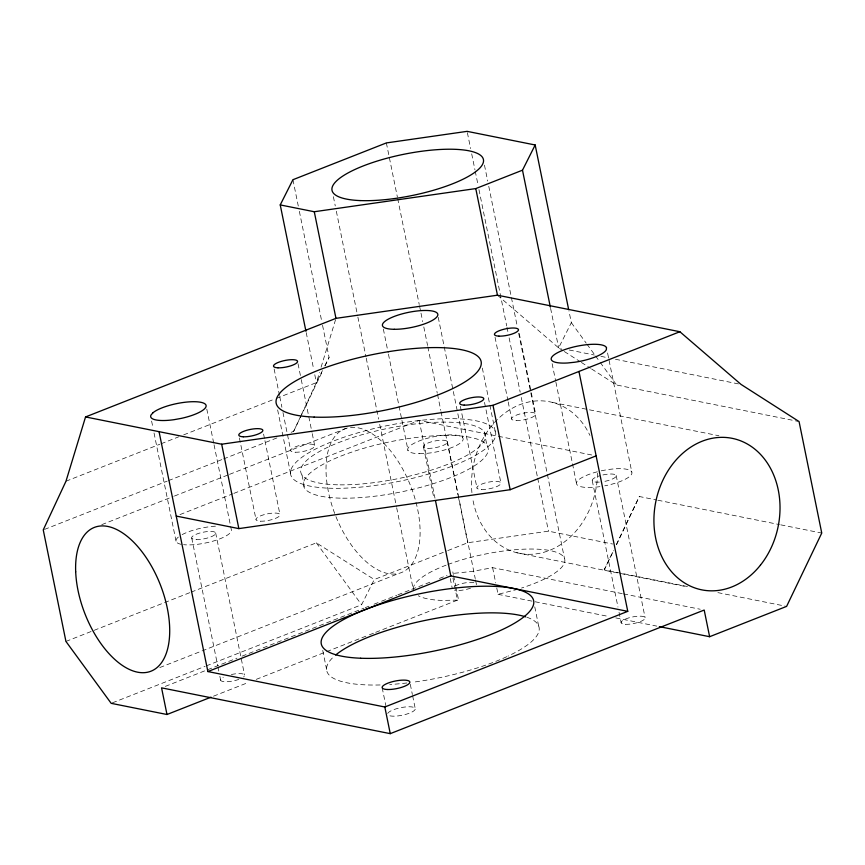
<?xml version="1.0" encoding="UTF-8"?>
<svg xmlns="http://www.w3.org/2000/svg" width="865" height="865" viewBox="0 0 865 865"><rect width="100%" height="100%" fill="white"/><g stroke="black" fill="none" stroke-linecap="round" stroke-linejoin="round"><path stroke-width="0.65" stroke-dasharray="4.33 3.24" d="M301.615 414.281L316.395 382.622L319.52 372.339M321.088 367.193L335.966 318.352M291.159 432.316L293.657 431.332L301.052 415.503M616.518 544.799L639.343 496.521L656.524 499.97M293.657 431.332L322.688 370.739M325.013 365.895L329.078 357.407L322.115 323.186M687.48 586.535L604.202 569.862L613.426 550.627M616.302 544.615L639.343 496.521M604.202 569.862L613.588 550.767M276.324 398.397L316.395 382.622L322.44 370.609M324.851 365.808L329.078 357.407M206.335 665.866L361.581 604.743L374.275 579.528L446.535 551.081M563.191 350.801L558.639 347.881L571.332 322.677L568.921 310.827M65.989 481.21L159.884 444.232M161.139 443.745L178.666 436.847M183.672 434.868L275.081 398.884M44.504 529.423L167.204 481.124M168.459 480.626L222.294 459.434M223.548 458.937L277.384 437.744M101.789 524.644L173.151 496.542M174.406 496.056L228.252 474.863M229.495 474.366L347.189 428.024M179.985 514.589L232.588 493.883M233.831 493.396L419.168 420.422L497.083 436.036M65.935 641.43L189.889 592.622M191.143 592.136L316.341 542.842L374.275 579.528M447.778 550.594L467.706 542.744L548.453 531.164L612.593 544.009M159.798 667.553L398.938 573.409M112.428 702.834L205.081 666.353M165.334 686.367L237.01 658.146M242.038 656.167L364.003 608.149M365.257 607.652L369.031 606.17M374.058 604.192L380.351 601.716M381.606 601.218L396.689 595.282M397.954 594.785L410.518 589.833M411.783 589.335L431.894 581.421M439.442 578.447L446.989 575.474M213.504 696.184L248.72 682.323M256.256 679.36L325.413 652.134M326.667 651.637L368.166 635.299M369.42 634.802L374.448 632.823M375.713 632.326L457.444 600.148L452.536 576.036M622.216 593.628L492.618 567.678L471.858 571.495L452.017 573.495M496.759 587.984L498.045 594.331L516.318 589.649M457.444 600.148L441.399 600.396A77.266 21.041 -11.5 0 1 418.292 595.758M497.462 295.203L558.639 347.881L561.288 348.411M569.213 350.001L594.331 355.028M600.937 356.358L608.874 357.948M615.48 359.267L739.726 384.157M591.628 368.998L616.659 385.022L797.746 421.287M552.378 402.398L718.923 435.755M498.402 436.295L592.168 455.077M657.843 500.23L779.452 524.59M780.771 524.85L821.75 533.056M717.885 592.622L785.29 606.127M516.751 552.724L687.264 586.87M623.535 593.898L700.228 609.252M498.045 594.331L609.122 616.572M615.739 617.902L656.73 626.109M564.326 351.525L580.253 361.721M581.388 362.446L590.492 368.274M316.341 542.842L361.581 604.743M571.332 322.677L586.178 343.102M586.957 344.173L594.774 354.92M595.553 356.002L599.467 361.375M600.245 362.446L616.659 385.022M607.576 352.974L631.807 472.074M616.172 475.48L645.095 617.632M592.265 480.68L617.967 607.046M619.037 612.312L621.189 622.843M550.605 308.394L558.639 347.881M552.13 363.668L555.633 380.87M555.903 382.2L576.631 484.086M519.227 333.436L531.034 391.467M531.305 392.786L535.597 413.881M484.465 165.139L487.698 181.034M488.768 186.321L517.324 326.656M518.665 333.274L530.526 391.531M530.786 392.851L564.456 558.336M467.381 132.669L470.614 148.564M471.695 153.851L474.928 169.745M475.199 171.065L477.891 184.299M478.961 189.597L506.706 325.964M506.977 327.284L508.058 332.582M509.128 337.88L520.179 392.159M521.249 397.457L537.414 476.885M537.684 478.204L548.453 531.164M495.05 337.318L507.939 400.625M508.198 401.944L511.691 419.093M534.765 606.873L538.636 625.914M482.335 368.068L495.191 431.246M484.519 402.409L500.889 482.854M484.184 431.84L486.898 445.172M460.342 406.291L476.983 488.065M492.618 567.678L495.721 582.902M438.231 317.347L462.732 437.766M447.378 441.669L475.231 578.566M475.501 579.874L476.301 583.821M386.363 142.93L397.413 197.209M397.673 198.528L419.222 304.437M419.493 305.767L422.726 321.65M423.807 326.948L427.58 345.481M427.84 346.811L437.268 393.143M437.539 394.462L440.772 410.356M441.042 411.675L458.007 495.083M458.277 496.402L467.706 542.744M452.828 571.873L453.346 574.414M453.606 575.679L455.671 585.843M455.931 587.108L458.255 598.526M419.168 420.422L434.987 498.164M423.472 446.881L433.916 498.208M450.243 578.501L452.125 587.713M383.346 329.046L388.19 352.866M388.461 354.185L401.652 419.028M401.922 420.347L408.118 450.784M333.382 196.679L335.263 205.946M336.344 211.233L357.623 315.822M357.894 317.152L365.971 356.867M366.241 358.186L378.632 419.093M379.703 424.38L396.408 506.468M396.678 507.787L413.373 589.876M410.302 684.345L412.367 694.498M412.627 695.774L415.211 708.467M292.932 179.715L298.284 206.043M299.355 211.309L321.856 321.867M382.2 687.816L385.812 705.591M306.221 332.603L313.714 369.452M314.784 374.718L316.395 382.622M298.036 363.787L300.988 378.297M301.258 379.616L311.984 432.37M312.254 433.689L314.665 445.562M302.036 475.123L304.75 488.444M274.129 368.998L279.492 395.381M279.763 396.7L281.904 407.242M282.974 412.519L290.759 450.762M277.643 409.913L291.04 475.718M322.732 650.415L327.121 671.986M263.587 434.079L264.658 439.355M264.928 440.674L279.957 514.534M239.41 437.971L256.051 519.735M206.789 409.08L213.785 443.486M214.055 444.805L231.29 529.499A28.264 7.699 -11.5 0 1 215.342 540.441A28.264 7.699 -11.5 0 1 183.596 544.68M215.655 532.905L244.579 675.057M191.749 538.106L217.721 665.791M217.991 667.099L218.791 671.056M219.861 676.322L220.662 680.268M151.613 421.093L152.954 427.71M154.035 433.008L176.114 541.512M334.69 513.442A77.266 40.385 68.5 0 1 368.404 431.603A77.266 40.385 68.5 0 1 416.043 556.4A77.266 40.385 68.5 0 1 335.177 514.707M471.922 492.639A77.266 62.421 -78.7 0 1 515.497 406.572A77.266 62.421 -78.7 0 1 589.93 435.398M597.607 473.112A77.266 62.421 -78.7 0 1 539.619 553.297A77.266 62.421 -78.7 0 1 472.582 497.872M447.897 564.488A77.266 21.041 -11.5 0 1 555.308 551.902A77.266 21.041 -11.5 0 1 521.509 588.049M413.221 589.033A77.266 21.041 -11.5 0 1 446.708 564.932M387.715 713.43A14.132 3.849 -11.5 0 1 408.129 706.781A14.132 3.849 -11.5 0 1 410.529 712.717A14.132 3.849 -11.5 0 1 388.471 715.312M526.882 617.232A108.363 29.507 -11.5 0 1 507.95 656.146M506.771 656.697A108.363 29.507 -11.5 0 1 412.291 682.312M406.853 682.982A108.363 29.507 -11.5 0 1 389.747 684.529M380.103 684.961A108.363 29.507 -11.5 0 1 334.463 656.038M231.355 674.516A12.251 3.33 -11.5 0 1 243.606 676.981M238.827 679.403A12.251 3.33 -11.5 0 1 223.559 681.598A12.251 3.33 -11.5 0 1 223.267 677.284M470.549 588.178A12.251 3.33 -11.5 0 1 454.622 590.254M454.99 586.048A12.251 3.33 -11.5 0 1 469.219 582.404A12.251 3.33 -11.5 0 1 476.226 584.729M602.948 474.939A12.251 3.33 -11.5 0 1 616.237 475.761A12.251 3.33 -11.5 0 1 603.392 481.621M599.337 482.097A12.251 3.33 -11.5 0 1 592.201 480.248A12.251 3.33 -11.5 0 1 599.899 475.718M601.283 470.83A28.264 7.699 -11.5 0 1 631.904 472.387A28.264 7.699 -11.5 0 1 604.743 485.827M599.91 486.638A28.264 7.699 -11.5 0 1 576.501 483.6A28.264 7.699 -11.5 0 1 597.704 471.674M181.272 544.334A28.264 7.699 -11.5 0 1 178.341 537.089M182.115 534.635A28.264 7.699 -11.5 0 1 217.537 526.104M625.59 624.303A12.251 3.33 -11.5 0 0 645.02 618.529A12.251 3.33 -11.5 0 0 628.812 617.88A12.251 3.33 -11.5 0 0 625.59 624.303M196.15 539.565A12.251 3.33 -11.5 0 0 215.58 533.802A12.251 3.33 -11.5 0 0 199.383 533.143A12.251 3.33 -11.5 0 0 196.15 539.565M427.872 448.34A12.251 3.33 -11.5 0 0 447.302 442.566A12.251 3.33 -11.5 0 0 431.105 441.918A12.251 3.33 -11.5 0 0 427.872 448.34M419.579 453.682A28.264 7.699 -11.5 0 0 463.067 439.744A28.264 7.699 -11.5 0 0 423.623 439.388A28.264 7.699 -11.5 0 0 419.579 453.682M342.767 498.186A94.231 25.658 -11.5 0 0 487.947 451.789A94.231 25.658 -11.5 0 0 356.758 450.449A94.231 25.658 -11.5 0 0 342.767 498.186M340.053 484.854A94.231 25.658 -11.5 0 0 485.233 438.469A94.231 25.658 -11.5 0 0 354.045 437.128A94.231 25.658 -11.5 0 0 340.053 484.854M328.614 488.174A104.589 28.48 -11.5 0 0 494.521 438.944A104.589 28.48 -11.5 0 0 356.207 433.333A104.589 28.48 -11.5 0 0 328.614 488.174M260.452 521.195A12.251 3.33 -11.5 0 0 279.882 515.432A12.251 3.33 -11.5 0 0 263.684 514.772A12.251 3.33 -11.5 0 0 260.452 521.195M481.383 489.525A12.251 3.33 -11.5 0 0 500.813 483.751A12.251 3.33 -11.5 0 0 484.605 483.103A12.251 3.33 -11.5 0 0 481.383 489.525M516.091 420.552A12.251 3.33 -11.5 0 0 535.521 414.778A12.251 3.33 -11.5 0 0 519.324 414.13A12.251 3.33 -11.5 0 0 516.091 420.552M295.16 452.222A12.251 3.33 -11.5 0 0 314.59 446.459A12.251 3.33 -11.5 0 0 298.393 445.799A12.251 3.33 -11.5 0 0 295.16 452.222"/><path stroke-width="1.3" d="M659.368 626.638L709.624 636.705L786.609 606.387L821.75 533.056L799.065 421.558L741.046 384.417L679.868 331.728L497.462 295.203L335.966 318.352L85.549 416.941L65.989 481.21L43.25 529.921L65.935 641.43L111.174 703.332L166.988 714.501L210.995 697.179M305.95 331.284L280.238 204.919L292.932 179.715L386.363 142.93L467.111 131.35L535.176 144.985L568.651 309.519M550.345 307.086L522.492 170.189L535.176 144.985M280.238 204.919L314.276 211.741L475.772 188.581L522.492 170.189M85.549 416.941L221.678 444.21L492.996 405.307L679.868 331.728M176.233 516.07L238.848 528.612L510.166 489.709L596.126 455.866M159.063 431.667L207.87 671.554L450.806 575.906L627.763 611.35L578.955 371.463M207.87 671.554L384.828 706.997L627.763 611.35M166.988 714.501L161.56 687.848L390.256 733.65L704.197 610.052L709.624 636.705M475.772 188.581L497.462 295.203M492.996 405.307L510.166 489.709M435.517 500.803L450.806 575.906M314.276 211.741L335.966 318.352M384.828 706.997L390.256 733.65M221.678 444.21L238.848 528.612M335.674 655.01A108.363 29.507 -11.5 0 1 427.937 619.848A108.363 29.507 -11.5 0 1 525.661 616.832M606.495 347.687L606.322 349.763A28.264 7.699 -11.5 0 1 574.609 362.251L567.656 362.976A28.264 7.699 -11.5 0 1 562.574 350.422A28.264 7.699 -11.5 0 1 606.495 347.687M153.029 412.702L150.986 415.049A28.264 7.699 -11.5 0 0 174.081 419.676L181.326 418.368A28.264 7.699 -11.5 0 0 200.821 402.29A28.264 7.699 -11.5 0 0 153.029 412.702M360.056 200.572A77.266 21.041 -11.5 0 0 482.627 164.209A77.266 21.041 -11.5 0 0 380.449 160.068A77.266 21.041 -11.5 0 0 360.056 200.572M760.454 565.126A77.266 62.421 -78.7 0 0 734.785 438.933A77.266 62.421 -78.7 0 0 655.681 538.225A77.266 62.421 -78.7 0 0 760.454 565.126M75.688 571.808A77.266 40.385 68.5 0 0 148.531 671.997A77.266 40.385 68.5 0 0 143.741 554.108A77.266 40.385 68.5 0 0 75.688 571.808M360.629 658.233A108.363 29.507 -11.5 0 0 532.516 607.23A108.363 29.507 -11.5 0 0 389.218 601.424A108.363 29.507 -11.5 0 0 360.629 658.233M387.271 689.502A14.132 3.849 -11.5 0 0 409.696 682.853A14.132 3.849 -11.5 0 0 391.002 682.096A14.132 3.849 -11.5 0 0 387.271 689.502M394.267 329.295A28.264 7.699 -11.5 0 0 437.755 315.357A28.264 7.699 -11.5 0 0 398.322 315.001A28.264 7.699 -11.5 0 0 394.267 329.295M314.146 417.092A104.589 28.48 -11.5 0 0 480.053 367.863A104.589 28.48 -11.5 0 0 341.751 362.262A104.589 28.48 -11.5 0 0 314.146 417.092M243.27 436.793A12.251 3.33 -11.5 0 0 262.711 431.029A12.251 3.33 -11.5 0 0 246.503 430.37A12.251 3.33 -11.5 0 0 243.27 436.793M277.989 367.82A12.251 3.33 -11.5 0 0 297.419 362.057A12.251 3.33 -11.5 0 0 281.222 361.397A12.251 3.33 -11.5 0 0 277.989 367.82M498.921 336.139A12.251 3.33 -11.5 0 0 518.351 330.376A12.251 3.33 -11.5 0 0 502.154 329.716A12.251 3.33 -11.5 0 0 498.921 336.139M464.202 405.112A12.251 3.33 -11.5 0 0 483.632 399.349A12.251 3.33 -11.5 0 0 467.435 398.689A12.251 3.33 -11.5 0 0 464.202 405.112"/></g></svg>
